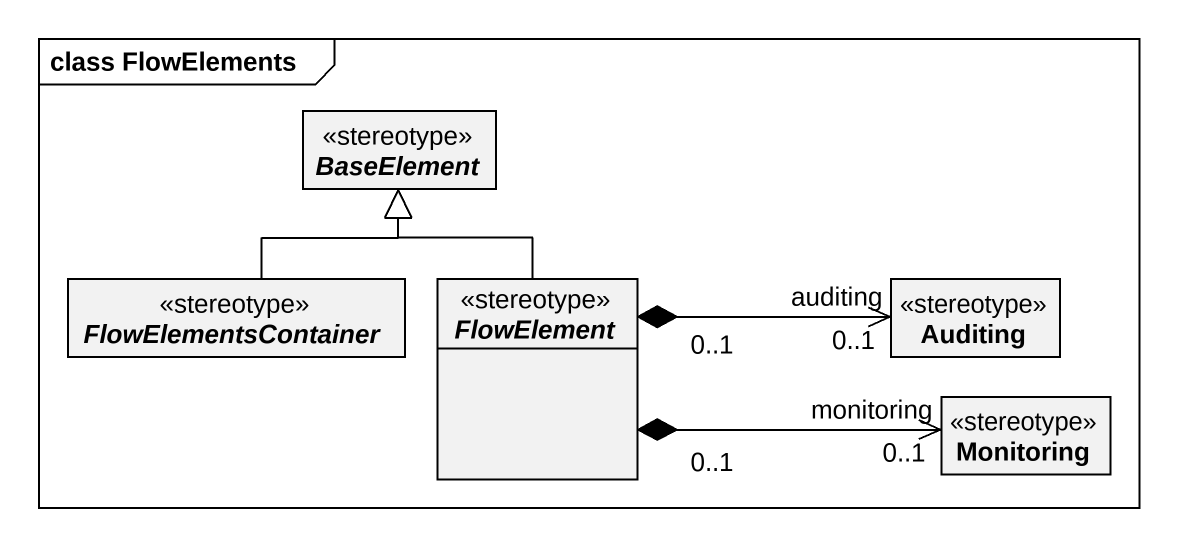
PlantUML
@startuml
mainframe class FlowElements
hide circle
hide empty members
abstract class BaseElement <<stereotype>>
abstract class FlowElementsContainer <<stereotype>>
abstract class FlowElement <<stereotype>>
class Auditing <<stereotype>>
class Monitoring <<stereotype>>
FlowElementsContainer -up-|> BaseElement
FlowElement -up-|> BaseElement
FlowElement "0..1" *-right-> "auditing\n0..1" Auditing
FlowElement "0..1" *-right-> "monitoring\n0..1" Monitoring
@enduml
